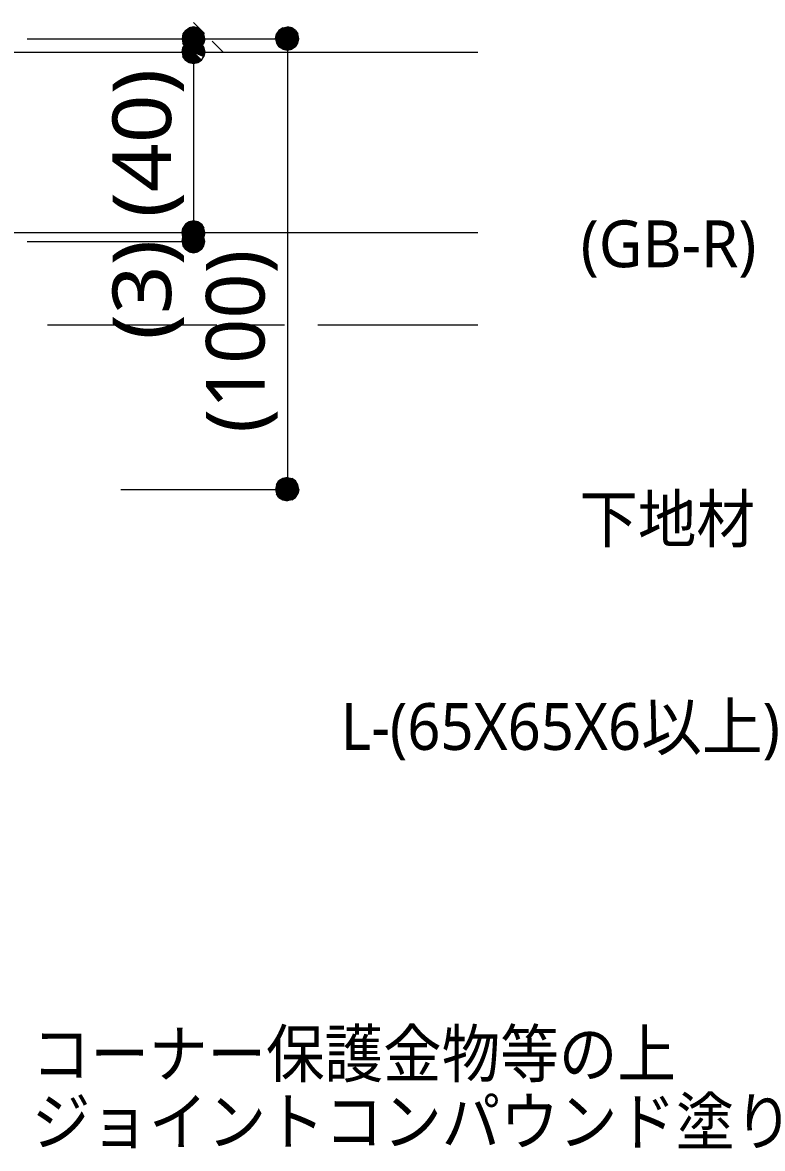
# Model space of a CAD drawing. Header units: millimetres. Extents: x 0 to 420, y 0 to 297.
# Drawn here: x 95.64 to 128.48, y 185.58 to 235.54 of the extents above; entities that cross this region are included whole.
import ezdxf
from ezdxf.enums import TextEntityAlignment as Align

# ---------------------------------------------------------------- set-up
doc = ezdxf.new("R2010")
doc.units = ezdxf.units.MM
doc.styles.add('kst32b', font='NotoSansJP-Variable.ttf')

msp = doc.modelspace()

# ---------------------------------------------------------------- hatches: boundary and pattern name
h = msp.add_hatch(color=7)
h.paths.add_polyline_path([(103.23, 235.352), (103.039, 235.31), (103.23, 234.823), (103.23, 235.352)])
h.paths.add_polyline_path([(103.039, 235.31), (103.23, 234.823), (102.87, 235.183), (103.039, 235.31)])
h.paths.add_polyline_path([(103.23, 234.823), (102.87, 235.183), (102.764, 235.035), (103.23, 234.823)])
h = msp.add_hatch(color=7)
h.paths.add_polyline_path([(103.696, 235.035), (103.59, 235.183), (103.23, 234.823), (103.696, 235.035)])
h.paths.add_polyline_path([(103.59, 235.183), (103.23, 234.823), (103.42, 235.31), (103.59, 235.183)])
h.paths.add_polyline_path([(103.23, 234.823), (103.42, 235.31), (103.23, 235.352), (103.23, 234.823)])
h = msp.add_hatch(color=7)
h.paths.add_polyline_path([(107.59, 235.31), (107.4, 235.352), (107.4, 234.823), (107.59, 235.31)])
h.paths.add_polyline_path([(107.4, 235.352), (107.4, 234.823), (107.188, 235.31), (107.4, 235.352)])
h.paths.add_polyline_path([(107.4, 234.823), (107.188, 235.31), (107.019, 235.183), (107.4, 234.823)])
for points in [[(102.764, 235.035), (102.722, 234.823), (103.23, 234.823), (102.764, 235.035)], [(107.865, 234.632), (107.908, 234.823), (107.4, 234.823), (107.865, 234.632)], [(103.696, 225.637), (103.738, 225.827), (103.23, 225.827), (103.696, 225.637)], [(107.865, 215.032), (107.76, 215.201), (107.4, 214.821), (107.865, 215.032)]]:
    msp.add_hatch(color=7).paths.add_polyline_path(points)
h = msp.add_hatch(color=7)
h.paths.add_polyline_path([(103.59, 234.463), (103.696, 234.632), (103.23, 234.823), (103.59, 234.463)])
h.paths.add_polyline_path([(103.696, 234.632), (103.23, 234.823), (103.738, 234.823), (103.696, 234.632)])
h.paths.add_polyline_path([(103.23, 234.823), (103.738, 234.823), (103.696, 235.035), (103.23, 234.823)])
h = msp.add_hatch(color=7)
h.paths.add_polyline_path([(107.019, 235.183), (106.913, 235.035), (107.4, 234.823), (107.019, 235.183)])
h.paths.add_polyline_path([(106.913, 235.035), (107.4, 234.823), (106.871, 234.823), (106.913, 235.035)])
h.paths.add_polyline_path([(107.4, 234.823), (106.871, 234.823), (106.913, 234.632), (107.4, 234.823)])
h = msp.add_hatch(color=7)
h.paths.add_polyline_path([(107.908, 234.823), (107.865, 235.035), (107.4, 234.823), (107.908, 234.823)])
h.paths.add_polyline_path([(107.865, 235.035), (107.4, 234.823), (107.76, 235.183), (107.865, 235.035)])
h.paths.add_polyline_path([(107.4, 234.823), (107.76, 235.183), (107.59, 235.31), (107.4, 234.823)])
h = msp.add_hatch(color=7)
h.paths.add_polyline_path([(102.722, 234.823), (102.764, 234.632), (103.23, 234.823), (102.722, 234.823)])
h.paths.add_polyline_path([(102.764, 234.632), (103.23, 234.823), (102.87, 234.463), (102.764, 234.632)])
h.paths.add_polyline_path([(103.23, 234.823), (102.87, 234.463), (103.039, 234.357), (103.23, 234.823)])
h = msp.add_hatch(color=7)
h.paths.add_polyline_path([(103.039, 234.696), (102.87, 234.59), (103.23, 234.23), (103.039, 234.696)])
h.paths.add_polyline_path([(102.87, 234.59), (103.23, 234.23), (102.764, 234.421), (102.87, 234.59)])
h.paths.add_polyline_path([(103.23, 234.23), (102.764, 234.421), (102.722, 234.23), (103.23, 234.23)])
h = msp.add_hatch(color=7)
h.paths.add_polyline_path([(102.87, 234.59), (102.764, 234.421), (103.23, 234.23), (102.87, 234.59)])
h.paths.add_polyline_path([(102.764, 234.421), (103.23, 234.23), (102.722, 234.23), (102.764, 234.421)])
h.paths.add_polyline_path([(103.23, 234.23), (102.722, 234.23), (102.764, 234.04), (103.23, 234.23)])
h = msp.add_hatch(color=7)
h.paths.add_polyline_path([(103.42, 234.696), (103.23, 234.738), (103.23, 234.23), (103.42, 234.696)])
h.paths.add_polyline_path([(103.23, 234.738), (103.23, 234.23), (103.039, 234.696), (103.23, 234.738)])
h.paths.add_polyline_path([(103.23, 234.23), (103.039, 234.696), (102.87, 234.59), (103.23, 234.23)])
h = msp.add_hatch(color=7)
h.paths.add_polyline_path([(103.039, 234.357), (103.23, 234.315), (103.23, 234.823), (103.039, 234.357)])
h.paths.add_polyline_path([(103.23, 234.315), (103.23, 234.823), (103.42, 234.357), (103.23, 234.315)])
h.paths.add_polyline_path([(103.23, 234.823), (103.42, 234.357), (103.59, 234.463), (103.23, 234.823)])
h = msp.add_hatch(color=7)
h.paths.add_polyline_path([(103.59, 234.59), (103.42, 234.696), (103.23, 234.23), (103.59, 234.59)])
h.paths.add_polyline_path([(103.42, 234.696), (103.23, 234.23), (103.23, 234.738), (103.42, 234.696)])
h.paths.add_polyline_path([(103.23, 234.23), (103.23, 234.738), (103.039, 234.696), (103.23, 234.23)])
h = msp.add_hatch(color=7)
h.paths.add_polyline_path([(103.738, 234.23), (103.696, 234.421), (103.23, 234.23), (103.738, 234.23)])
h.paths.add_polyline_path([(103.696, 234.421), (103.23, 234.23), (103.59, 234.59), (103.696, 234.421)])
h.paths.add_polyline_path([(103.23, 234.23), (103.59, 234.59), (103.42, 234.696), (103.23, 234.23)])
h = msp.add_hatch(color=7)
h.paths.add_polyline_path([(103.696, 234.04), (103.738, 234.23), (103.23, 234.23), (103.696, 234.04)])
h.paths.add_polyline_path([(103.738, 234.23), (103.23, 234.23), (103.696, 234.421), (103.738, 234.23)])
h.paths.add_polyline_path([(103.23, 234.23), (103.696, 234.421), (103.59, 234.59), (103.23, 234.23)])
h = msp.add_hatch(color=7)
h.paths.add_polyline_path([(106.913, 234.632), (107.019, 234.463), (107.4, 234.823), (106.913, 234.632)])
h.paths.add_polyline_path([(107.019, 234.463), (107.4, 234.823), (107.188, 234.357), (107.019, 234.463)])
h.paths.add_polyline_path([(107.4, 234.823), (107.188, 234.357), (107.4, 234.315), (107.4, 234.823)])
h = msp.add_hatch(color=7)
h.paths.add_polyline_path([(107.4, 234.315), (107.59, 234.357), (107.4, 234.823), (107.4, 234.315)])
h.paths.add_polyline_path([(107.59, 234.357), (107.4, 234.823), (107.76, 234.463), (107.59, 234.357)])
h.paths.add_polyline_path([(107.4, 234.823), (107.76, 234.463), (107.865, 234.632), (107.4, 234.823)])
h = msp.add_hatch(color=7)
h.paths.add_polyline_path([(102.722, 234.23), (102.764, 234.04), (103.23, 234.23), (102.722, 234.23)])
h.paths.add_polyline_path([(102.764, 234.04), (103.23, 234.23), (102.87, 233.871), (102.764, 234.04)])
h.paths.add_polyline_path([(103.23, 234.23), (102.87, 233.871), (103.039, 233.765), (103.23, 234.23)])
h = msp.add_hatch(color=7)
h.paths.add_polyline_path([(102.764, 234.04), (102.87, 233.871), (103.23, 234.23), (102.764, 234.04)])
h.paths.add_polyline_path([(102.87, 233.871), (103.23, 234.23), (103.039, 233.765), (102.87, 233.871)])
h.paths.add_polyline_path([(103.23, 234.23), (103.039, 233.765), (103.23, 233.722), (103.23, 234.23)])
h = msp.add_hatch(color=7)
h.paths.add_polyline_path([(103.039, 233.765), (103.23, 233.722), (103.23, 234.23), (103.039, 233.765)])
h.paths.add_polyline_path([(103.23, 233.722), (103.23, 234.23), (103.42, 233.765), (103.23, 233.722)])
h.paths.add_polyline_path([(103.23, 234.23), (103.42, 233.765), (103.59, 233.871), (103.23, 234.23)])
h = msp.add_hatch(color=7)
h.paths.add_polyline_path([(103.23, 233.722), (103.42, 233.765), (103.23, 234.23), (103.23, 233.722)])
h.paths.add_polyline_path([(103.42, 233.765), (103.23, 234.23), (103.59, 233.871), (103.42, 233.765)])
h.paths.add_polyline_path([(103.23, 234.23), (103.59, 233.871), (103.696, 234.04), (103.23, 234.23)])
h = msp.add_hatch(color=7)
h.paths.add_polyline_path([(103.59, 233.871), (103.696, 234.04), (103.23, 234.23), (103.59, 233.871)])
h.paths.add_polyline_path([(103.696, 234.04), (103.23, 234.23), (103.738, 234.23), (103.696, 234.04)])
h = msp.add_hatch(color=7)
h.paths.add_polyline_path([(102.87, 226.589), (102.764, 226.42), (103.23, 226.229), (102.87, 226.589)])
h.paths.add_polyline_path([(102.764, 226.42), (103.23, 226.229), (102.722, 226.229), (102.764, 226.42)])
h = msp.add_hatch(color=7)
h.paths.add_polyline_path([(102.764, 226.42), (102.722, 226.229), (103.23, 226.229), (102.764, 226.42)])
h.paths.add_polyline_path([(102.722, 226.229), (103.23, 226.229), (102.764, 226.039), (102.722, 226.229)])
h.paths.add_polyline_path([(103.23, 226.229), (102.764, 226.039), (102.87, 225.87), (103.23, 226.229)])
h = msp.add_hatch(color=7)
h.paths.add_polyline_path([(103.23, 226.737), (103.039, 226.695), (103.23, 226.229), (103.23, 226.737)])
h.paths.add_polyline_path([(103.039, 226.695), (103.23, 226.229), (102.87, 226.589), (103.039, 226.695)])
h.paths.add_polyline_path([(103.23, 226.229), (102.87, 226.589), (102.764, 226.42), (103.23, 226.229)])
h = msp.add_hatch(color=7)
h.paths.add_polyline_path([(103.42, 226.695), (103.23, 226.737), (103.23, 226.229), (103.42, 226.695)])
h.paths.add_polyline_path([(103.23, 226.737), (103.23, 226.229), (103.039, 226.695), (103.23, 226.737)])
h.paths.add_polyline_path([(103.23, 226.229), (103.039, 226.695), (102.87, 226.589), (103.23, 226.229)])
h = msp.add_hatch(color=7)
h.paths.add_polyline_path([(103.696, 226.42), (103.59, 226.589), (103.23, 226.229), (103.696, 226.42)])
h.paths.add_polyline_path([(103.59, 226.589), (103.23, 226.229), (103.42, 226.695), (103.59, 226.589)])
h.paths.add_polyline_path([(103.23, 226.229), (103.42, 226.695), (103.23, 226.737), (103.23, 226.229)])
h = msp.add_hatch(color=7)
h.paths.add_polyline_path([(103.738, 226.229), (103.696, 226.42), (103.23, 226.229), (103.738, 226.229)])
h.paths.add_polyline_path([(103.696, 226.42), (103.23, 226.229), (103.59, 226.589), (103.696, 226.42)])
h.paths.add_polyline_path([(103.23, 226.229), (103.59, 226.589), (103.42, 226.695), (103.23, 226.229)])
h = msp.add_hatch(color=7)
h.paths.add_polyline_path([(103.59, 225.87), (103.696, 226.039), (103.23, 226.229), (103.59, 225.87)])
h.paths.add_polyline_path([(103.696, 226.039), (103.23, 226.229), (103.738, 226.229), (103.696, 226.039)])
h.paths.add_polyline_path([(103.23, 226.229), (103.738, 226.229), (103.696, 226.42), (103.23, 226.229)])
h = msp.add_hatch(color=7)
h.paths.add_polyline_path([(102.722, 226.229), (102.764, 226.039), (103.23, 226.229), (102.722, 226.229)])
h.paths.add_polyline_path([(102.764, 226.039), (103.23, 226.229), (102.87, 225.87), (102.764, 226.039)])
h.paths.add_polyline_path([(103.23, 226.229), (102.87, 225.87), (103.039, 225.764), (103.23, 226.229)])
h = msp.add_hatch(color=7)
h.paths.add_polyline_path([(102.87, 226.187), (102.764, 226.018), (103.23, 225.827), (102.87, 226.187)])
h.paths.add_polyline_path([(102.764, 226.018), (103.23, 225.827), (102.722, 225.827), (102.764, 226.018)])
h.paths.add_polyline_path([(103.23, 225.827), (102.722, 225.827), (102.764, 225.637), (103.23, 225.827)])
h = msp.add_hatch(color=7)
h.paths.add_polyline_path([(103.42, 226.314), (103.23, 226.335), (103.23, 225.827), (103.42, 226.314)])
h.paths.add_polyline_path([(103.23, 226.335), (103.23, 225.827), (103.039, 226.314), (103.23, 226.335)])
h.paths.add_polyline_path([(103.23, 225.827), (103.039, 226.314), (102.87, 226.187), (103.23, 225.827)])
h = msp.add_hatch(color=7)
h.paths.add_polyline_path([(102.87, 225.87), (103.039, 225.764), (103.23, 226.229), (102.87, 225.87)])
h.paths.add_polyline_path([(103.039, 225.764), (103.23, 226.229), (103.23, 225.721), (103.039, 225.764)])
h.paths.add_polyline_path([(103.23, 226.229), (103.23, 225.721), (103.42, 225.764), (103.23, 226.229)])
h = msp.add_hatch(color=7)
h.paths.add_polyline_path([(103.039, 225.764), (103.23, 225.721), (103.23, 226.229), (103.039, 225.764)])
h.paths.add_polyline_path([(103.23, 225.721), (103.23, 226.229), (103.42, 225.764), (103.23, 225.721)])
h.paths.add_polyline_path([(103.23, 226.229), (103.42, 225.764), (103.59, 225.87), (103.23, 226.229)])
h = msp.add_hatch(color=7)
h.paths.add_polyline_path([(103.738, 225.827), (103.696, 226.018), (103.23, 225.827), (103.738, 225.827)])
h.paths.add_polyline_path([(103.696, 226.018), (103.23, 225.827), (103.59, 226.187), (103.696, 226.018)])
h.paths.add_polyline_path([(103.23, 225.827), (103.59, 226.187), (103.42, 226.314), (103.23, 225.827)])
h = msp.add_hatch(color=7)
h.paths.add_polyline_path([(103.42, 225.764), (103.59, 225.87), (103.23, 226.229), (103.42, 225.764)])
h.paths.add_polyline_path([(103.59, 225.87), (103.23, 226.229), (103.696, 226.039), (103.59, 225.87)])
h.paths.add_polyline_path([(103.23, 226.229), (103.696, 226.039), (103.738, 226.229), (103.23, 226.229)])
h = msp.add_hatch(color=7)
h.paths.add_polyline_path([(102.764, 225.637), (102.87, 225.467), (103.23, 225.827), (102.764, 225.637)])
h.paths.add_polyline_path([(102.87, 225.467), (103.23, 225.827), (103.039, 225.362), (102.87, 225.467)])
h.paths.add_polyline_path([(103.23, 225.827), (103.039, 225.362), (103.23, 225.319), (103.23, 225.827)])
h = msp.add_hatch(color=7)
h.paths.add_polyline_path([(103.23, 225.319), (103.42, 225.362), (103.23, 225.827), (103.23, 225.319)])
h.paths.add_polyline_path([(103.42, 225.362), (103.23, 225.827), (103.59, 225.467), (103.42, 225.362)])
h.paths.add_polyline_path([(103.23, 225.827), (103.59, 225.467), (103.696, 225.637), (103.23, 225.827)])
h = msp.add_hatch(color=7)
h.paths.add_polyline_path([(107.76, 215.201), (107.59, 215.307), (107.4, 214.821), (107.76, 215.201)])
h.paths.add_polyline_path([(107.59, 215.307), (107.4, 214.821), (107.4, 215.35), (107.59, 215.307)])
h.paths.add_polyline_path([(107.4, 214.821), (107.4, 215.35), (107.188, 215.307), (107.4, 214.821)])
h = msp.add_hatch(color=7)
h.paths.add_polyline_path([(107.188, 215.307), (107.019, 215.201), (107.4, 214.821), (107.188, 215.307)])
h.paths.add_polyline_path([(107.019, 215.201), (107.4, 214.821), (106.913, 215.032), (107.019, 215.201)])
h.paths.add_polyline_path([(107.4, 214.821), (106.913, 215.032), (106.871, 214.821), (107.4, 214.821)])
h = msp.add_hatch(color=7)
h.paths.add_polyline_path([(107.76, 214.461), (107.865, 214.63), (107.4, 214.821), (107.76, 214.461)])
h.paths.add_polyline_path([(107.865, 214.63), (107.4, 214.821), (107.908, 214.821), (107.865, 214.63)])
h.paths.add_polyline_path([(107.4, 214.821), (107.908, 214.821), (107.865, 215.032), (107.4, 214.821)])
h = msp.add_hatch(color=7)
h.paths.add_polyline_path([(106.871, 214.821), (106.913, 214.63), (107.4, 214.821), (106.871, 214.821)])
h.paths.add_polyline_path([(106.913, 214.63), (107.4, 214.821), (107.019, 214.461), (106.913, 214.63)])
h.paths.add_polyline_path([(107.4, 214.821), (107.019, 214.461), (107.188, 214.355), (107.4, 214.821)])
h = msp.add_hatch(color=7)
h.paths.add_polyline_path([(107.188, 214.355), (107.4, 214.312), (107.4, 214.821), (107.188, 214.355)])
h.paths.add_polyline_path([(107.4, 214.312), (107.4, 214.821), (107.59, 214.355), (107.4, 214.312)])
h.paths.add_polyline_path([(107.4, 214.821), (107.59, 214.355), (107.76, 214.461), (107.4, 214.821)])

# ---------------------------------------------------------------- linework, layer by layer
at = {"lineweight": 0}
for points in [[(103.23, 235.352), (103.039, 235.31), (103.23, 234.823)], [(103.23, 234.823), (103.42, 235.31), (103.23, 235.352)], [(107.4, 235.352), (107.4, 234.823), (107.188, 235.31)], [(107.59, 235.31), (107.4, 235.352), (107.4, 234.823)], [(102.764, 235.035), (102.722, 234.823), (103.23, 234.823)], [(103.23, 234.823), (102.87, 235.183), (102.764, 235.035)], [(103.039, 235.31), (103.23, 234.823), (102.87, 235.183)], [(103.59, 235.183), (103.23, 234.823), (103.42, 235.31)], [(103.696, 235.035), (103.59, 235.183), (103.23, 234.823)], [(103.23, 234.823), (103.738, 234.823), (103.696, 235.035)], [(106.913, 235.035), (107.4, 234.823), (106.871, 234.823)], [(107.019, 235.183), (106.913, 235.035), (107.4, 234.823)], [(107.4, 234.823), (107.188, 235.31), (107.019, 235.183)], [(107.4, 234.823), (107.76, 235.183), (107.59, 235.31)], [(107.865, 235.035), (107.4, 234.823), (107.76, 235.183)], [(107.908, 234.823), (107.865, 235.035), (107.4, 234.823)], [(102.722, 234.823), (102.764, 234.632), (103.23, 234.823)], [(102.764, 234.421), (103.23, 234.23), (102.722, 234.23)], [(103.23, 234.23), (102.764, 234.421), (102.722, 234.23)], [(102.764, 234.632), (103.23, 234.823), (102.87, 234.463)], [(102.87, 234.59), (102.764, 234.421), (103.23, 234.23)], [(102.87, 234.59), (103.23, 234.23), (102.764, 234.421)], [(103.23, 234.823), (102.87, 234.463), (103.039, 234.357)], [(103.23, 234.23), (103.039, 234.696), (102.87, 234.59)], [(103.039, 234.696), (102.87, 234.59), (103.23, 234.23)], [(103.039, 234.357), (103.23, 234.315), (103.23, 234.823)], [(103.23, 234.738), (103.23, 234.23), (103.039, 234.696)], [(103.23, 234.23), (103.23, 234.738), (103.039, 234.696)], [(103.23, 234.315), (103.23, 234.823), (103.42, 234.357)], [(103.23, 234.823), (103.42, 234.357), (103.59, 234.463)], [(103.59, 234.463), (103.696, 234.632), (103.23, 234.823)], [(103.696, 234.632), (103.23, 234.823), (103.738, 234.823)], [(103.42, 234.696), (103.23, 234.738), (103.23, 234.23)], [(103.42, 234.696), (103.23, 234.23), (103.23, 234.738)], [(103.23, 234.23), (103.59, 234.59), (103.42, 234.696)], [(103.59, 234.59), (103.42, 234.696), (103.23, 234.23)], [(103.696, 234.421), (103.23, 234.23), (103.59, 234.59)], [(103.23, 234.23), (103.696, 234.421), (103.59, 234.59)], [(103.738, 234.23), (103.696, 234.421), (103.23, 234.23)], [(103.738, 234.23), (103.23, 234.23), (103.696, 234.421)], [(107.4, 234.823), (106.871, 234.823), (106.913, 234.632)], [(106.913, 234.632), (107.019, 234.463), (107.4, 234.823)], [(107.019, 234.463), (107.4, 234.823), (107.188, 234.357)], [(107.4, 234.823), (107.188, 234.357), (107.4, 234.315)], [(107.4, 234.315), (107.59, 234.357), (107.4, 234.823)], [(107.59, 234.357), (107.4, 234.823), (107.76, 234.463)], [(107.4, 234.823), (107.76, 234.463), (107.865, 234.632)], [(107.865, 234.632), (107.908, 234.823), (107.4, 234.823)], [(103.23, 234.23), (102.722, 234.23), (102.764, 234.04)], [(102.722, 234.23), (102.764, 234.04), (103.23, 234.23)], [(102.764, 234.04), (102.87, 233.871), (103.23, 234.23)], [(102.764, 234.04), (103.23, 234.23), (102.87, 233.871)], [(102.87, 233.871), (103.23, 234.23), (103.039, 233.765)], [(103.23, 234.23), (102.87, 233.871), (103.039, 233.765)], [(103.23, 234.23), (103.039, 233.765), (103.23, 233.722)], [(103.039, 233.765), (103.23, 233.722), (103.23, 234.23)], [(103.23, 233.722), (103.42, 233.765), (103.23, 234.23)], [(103.42, 233.765), (103.23, 234.23), (103.59, 233.871)], [(103.23, 234.23), (103.59, 233.871), (103.696, 234.04)], [(103.696, 234.04), (103.738, 234.23), (103.23, 234.23)], [(103.23, 233.722), (103.23, 234.23), (103.42, 233.765)], [(103.23, 234.23), (103.42, 233.765), (103.59, 233.871)], [(103.59, 233.871), (103.696, 234.04), (103.23, 234.23)], [(103.696, 234.04), (103.23, 234.23), (103.738, 234.23)], [(102.764, 226.42), (102.722, 226.229), (103.23, 226.229)], [(102.764, 226.42), (103.23, 226.229), (102.722, 226.229)], [(103.23, 226.229), (102.87, 226.589), (102.764, 226.42)], [(102.87, 226.589), (102.764, 226.42), (103.23, 226.229)], [(103.039, 226.695), (103.23, 226.229), (102.87, 226.589)], [(103.23, 226.229), (103.039, 226.695), (102.87, 226.589)], [(103.23, 226.737), (103.039, 226.695), (103.23, 226.229)], [(103.23, 226.737), (103.23, 226.229), (103.039, 226.695)], [(103.23, 226.229), (103.42, 226.695), (103.23, 226.737)], [(103.42, 226.695), (103.23, 226.737), (103.23, 226.229)], [(103.59, 226.589), (103.23, 226.229), (103.42, 226.695)], [(103.23, 226.229), (103.59, 226.589), (103.42, 226.695)], [(103.696, 226.42), (103.59, 226.589), (103.23, 226.229)], [(103.696, 226.42), (103.23, 226.229), (103.59, 226.589)], [(103.23, 226.229), (103.738, 226.229), (103.696, 226.42)], [(103.738, 226.229), (103.696, 226.42), (103.23, 226.229)], [(102.722, 226.229), (102.764, 226.039), (103.23, 226.229)], [(102.722, 226.229), (103.23, 226.229), (102.764, 226.039)], [(102.764, 226.018), (103.23, 225.827), (102.722, 225.827)], [(102.764, 226.039), (103.23, 226.229), (102.87, 225.87)], [(103.23, 226.229), (102.764, 226.039), (102.87, 225.87)], [(102.87, 226.187), (102.764, 226.018), (103.23, 225.827)], [(103.23, 225.827), (103.039, 226.314), (102.87, 226.187)], [(103.23, 226.229), (102.87, 225.87), (103.039, 225.764)], [(102.87, 225.87), (103.039, 225.764), (103.23, 226.229)], [(103.23, 226.335), (103.23, 225.827), (103.039, 226.314)], [(103.039, 225.764), (103.23, 225.721), (103.23, 226.229)], [(103.039, 225.764), (103.23, 226.229), (103.23, 225.721)], [(103.42, 226.314), (103.23, 226.335), (103.23, 225.827)], [(103.23, 225.827), (103.59, 226.187), (103.42, 226.314)], [(103.23, 225.721), (103.23, 226.229), (103.42, 225.764)], [(103.23, 226.229), (103.42, 225.764), (103.59, 225.87)], [(103.59, 225.87), (103.696, 226.039), (103.23, 226.229)], [(103.696, 226.039), (103.23, 226.229), (103.738, 226.229)], [(103.23, 226.229), (103.23, 225.721), (103.42, 225.764)], [(103.42, 225.764), (103.59, 225.87), (103.23, 226.229)], [(103.59, 225.87), (103.23, 226.229), (103.696, 226.039)], [(103.23, 226.229), (103.696, 226.039), (103.738, 226.229)], [(103.696, 226.018), (103.23, 225.827), (103.59, 226.187)], [(103.738, 225.827), (103.696, 226.018), (103.23, 225.827)], [(103.23, 225.827), (102.722, 225.827), (102.764, 225.637)], [(102.764, 225.637), (102.87, 225.467), (103.23, 225.827)], [(102.87, 225.467), (103.23, 225.827), (103.039, 225.362)], [(103.23, 225.827), (103.039, 225.362), (103.23, 225.319)], [(103.23, 225.319), (103.42, 225.362), (103.23, 225.827)], [(103.42, 225.362), (103.23, 225.827), (103.59, 225.467)], [(103.23, 225.827), (103.59, 225.467), (103.696, 225.637)], [(103.696, 225.637), (103.738, 225.827), (103.23, 225.827)], [(107.4, 214.821), (107.4, 215.35), (107.188, 215.307)], [(107.59, 215.307), (107.4, 214.821), (107.4, 215.35)], [(107.4, 214.821), (106.913, 215.032), (106.871, 214.821)], [(107.019, 215.201), (107.4, 214.821), (106.913, 215.032)], [(107.188, 215.307), (107.019, 215.201), (107.4, 214.821)], [(107.76, 215.201), (107.59, 215.307), (107.4, 214.821)], [(107.865, 215.032), (107.76, 215.201), (107.4, 214.821)], [(107.4, 214.821), (107.908, 214.821), (107.865, 215.032)], [(106.871, 214.821), (106.913, 214.63), (107.4, 214.821)], [(106.913, 214.63), (107.4, 214.821), (107.019, 214.461)], [(107.4, 214.821), (107.019, 214.461), (107.188, 214.355)], [(107.188, 214.355), (107.4, 214.312), (107.4, 214.821)], [(107.4, 214.312), (107.4, 214.821), (107.59, 214.355)], [(107.4, 214.821), (107.59, 214.355), (107.76, 214.461)], [(107.76, 214.461), (107.865, 214.63), (107.4, 214.821)], [(107.865, 214.63), (107.4, 214.821), (107.908, 214.821)]]:
    msp.add_lwpolyline(points, close=True, dxfattribs=at)
at = {"lineweight": 13}
for points in [[(103.23, 235.543), (103.717, 235.056)], [(95.843, 234.823), (107.421, 234.823)], [(103.23, 234.823), (103.23, 234.23), (103.23, 226.229), (103.23, 225.827)], [(104.055, 234.717), (104.542, 234.23)], [(107.4, 234.823), (107.4, 214.821)], [(93.028, 234.23), (115.845, 234.23)], [(93.028, 226.229), (115.845, 226.229)], [(95.843, 225.827), (103.272, 225.827)], [(96.753, 222.123), (104.267, 222.123)], [(105.77, 222.123), (107.273, 222.123)], [(108.754, 222.123), (115.845, 222.123)], [(100.012, 214.821), (107.4, 214.821)]]:
    msp.add_lwpolyline(points, dxfattribs=at)

# ---------------------------------------------------------------- texts
at = {"style": 'kst32b'}
for s, height, p, p2 in [('(3) (40)', 2.5989, (102.235, 221.467), (102.235, 233.489)), ('(GB-R)', 2.0791, (120.417, 224.684), (128.214, 224.684)), ('(100)', 2.5989, (106.384, 217.339), (106.384, 225.461)), ('下地材', 2.0791, (120.354, 212.471), (128.15, 212.471)), ('L-(65X65X6以上)', 2.07913, (109.77, 203.263), (129.262, 203.263)), ('コーナー保護金物等の上', 2.07913, (96.054, 188.743), (124.642, 188.743)), ('ジョイントコンパウンド塗り', 2.07913, (96.054, 185.737), (129.84, 185.737))]:
    msp.add_text(s, height=height, dxfattribs=at).set_placement(p, p2, align=Align.FIT)

doc.saveas('drawing.dxf')
